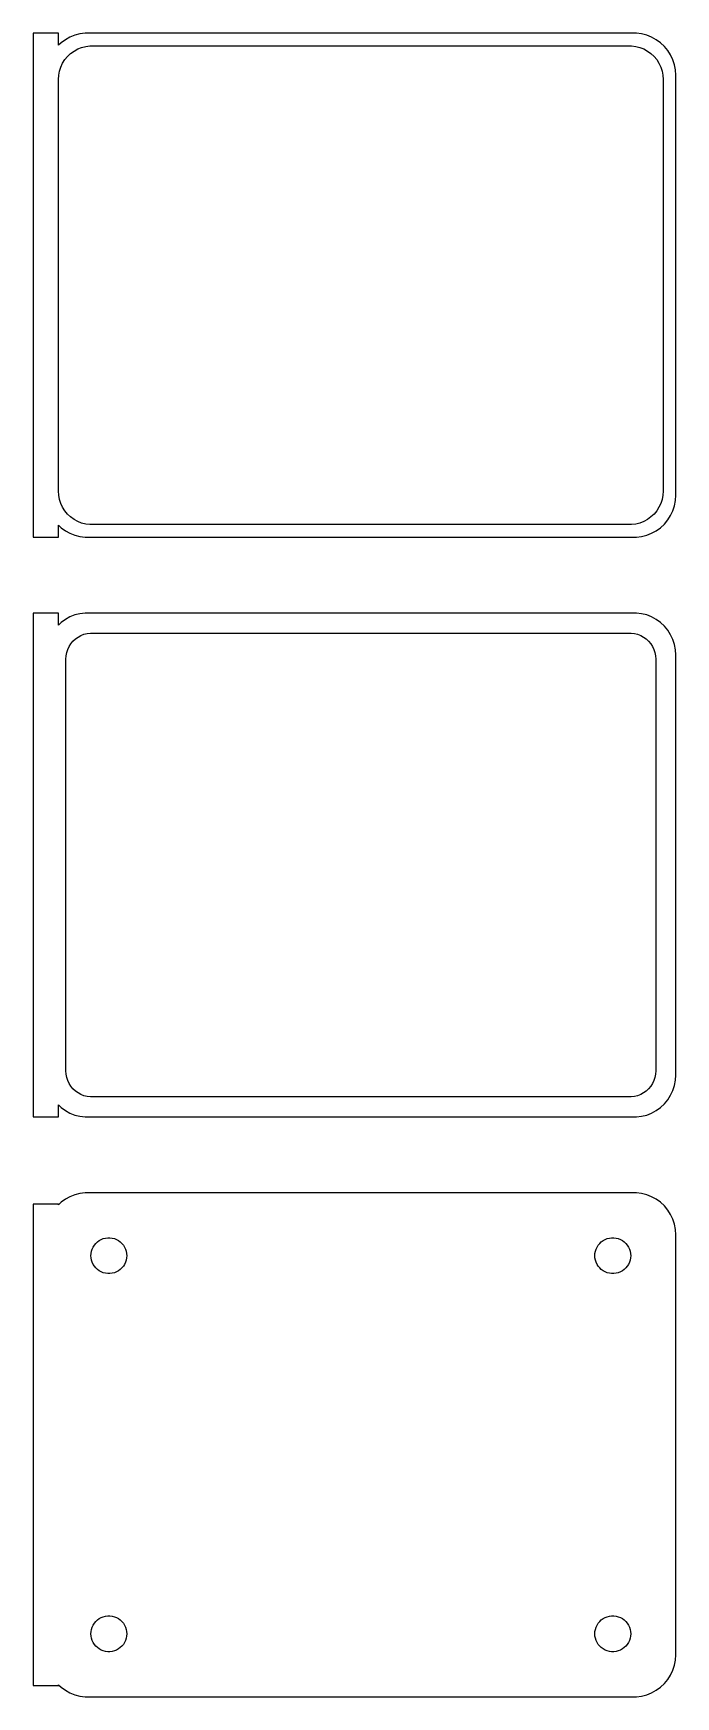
# Model space of a CAD drawing. Header units: metres. Extents: x -39 to 38, y 177 to 375.
import ezdxf

# ---------------------------------------------------------------- set-up
doc = ezdxf.new("R2010")
doc.units = ezdxf.units.M

msp = doc.modelspace()

# ---------------------------------------------------------------- linework, layer by layer
for p, q in [((-36, 374.99), (-39, 374.99)), ((-39, 374.99), (-39, 315.01)), ((-36, 373.559), (-36, 374.99)), ((-35.1791, 374.222), (-35.6871, 373.853)), ((-34.6289, 374.524), (-35.1791, 374.222)), ((-34.0451, 374.755), (-34.6289, 374.524)), ((-33.4369, 374.911), (-34.0451, 374.755)), ((-32.8139, 374.99), (-33.4369, 374.911)), ((32.8139, 374.99), (-32.8139, 374.99)), ((33.4369, 374.911), (32.8139, 374.99)), ((34.0451, 374.755), (33.4369, 374.911)), ((34.6289, 374.524), (34.0451, 374.755)), ((35.1791, 374.222), (34.6289, 374.524)), ((35.6871, 373.853), (35.1791, 374.222)), ((-35.6871, 373.853), (-36, 373.559)), ((-35.2361, 371.851), (-34.9159, 372.238)), ((-34.9159, 372.238), (-34.5497, 372.582)), ((-34.5497, 372.582), (-34.1433, 372.877)), ((-34.1433, 372.877), (-33.7031, 373.119)), ((-33.7031, 373.119), (-33.2361, 373.304)), ((-33.2361, 373.304), (-32.7495, 373.429)), ((-32.7495, 373.429), (-32.2512, 373.492)), ((-32.2512, 373.492), (32.2512, 373.492)), ((32.2512, 373.492), (32.7495, 373.429)), ((32.7495, 373.429), (33.2361, 373.304)), ((33.2361, 373.304), (33.7031, 373.119)), ((33.7031, 373.119), (34.1433, 372.877)), ((34.1433, 372.877), (34.5497, 372.582)), ((34.5497, 372.582), (34.9159, 372.238)), ((34.9159, 372.238), (35.2361, 371.851)), ((36.1448, 373.423), (35.6871, 373.853)), ((36.5451, 372.939), (36.1448, 373.423)), ((36.8815, 372.409), (36.5451, 372.939)), ((37.1489, 371.841), (36.8815, 372.409)), ((-35.9685, 370.001), (-35.8743, 370.495)), ((-35.8743, 370.495), (-35.7191, 370.972)), ((-35.7191, 370.972), (-35.5052, 371.427)), ((-35.5052, 371.427), (-35.2361, 371.851)), ((35.2361, 371.851), (35.5052, 371.427)), ((35.5052, 371.427), (35.7191, 370.972)), ((35.7191, 370.972), (35.8743, 370.495)), ((35.8743, 370.495), (35.9685, 370.001)), ((37.3429, 371.243), (37.1489, 371.841)), ((37.4606, 370.627), (37.3429, 371.243)), ((37.5, 370), (37.4606, 370.627)), ((-36, 369.5), (-35.9685, 370.001)), ((-36, 320.5), (-36, 369.5)), ((35.9685, 370.001), (36, 369.5)), ((36, 369.5), (36, 320.5)), ((37.5, 320), (37.5, 370)), ((-35.9685, 319.999), (-36, 320.5)), ((-35.8743, 319.505), (-35.9685, 319.999)), ((-35.7191, 319.028), (-35.8743, 319.505)), ((-35.5052, 318.573), (-35.7191, 319.028)), ((35.7191, 319.028), (35.5052, 318.573)), ((35.8743, 319.505), (35.7191, 319.028)), ((35.9685, 319.999), (35.8743, 319.505)), ((36, 320.5), (35.9685, 319.999)), ((37.1489, 318.159), (37.3429, 318.757)), ((37.3429, 318.757), (37.4606, 319.373)), ((37.4606, 319.373), (37.5, 320)), ((-35.2361, 318.149), (-35.5052, 318.573)), ((-34.9159, 317.762), (-35.2361, 318.149)), ((-34.5497, 317.418), (-34.9159, 317.762)), ((-34.1433, 317.123), (-34.5497, 317.418)), ((-33.7031, 316.881), (-34.1433, 317.123)), ((-33.2361, 316.696), (-33.7031, 316.881)), ((33.7031, 316.881), (33.2361, 316.696)), ((34.1433, 317.123), (33.7031, 316.881)), ((34.5497, 317.418), (34.1433, 317.123)), ((34.9159, 317.762), (34.5497, 317.418)), ((35.2361, 318.149), (34.9159, 317.762)), ((35.5052, 318.573), (35.2361, 318.149)), ((36.1448, 316.577), (36.5451, 317.061)), ((36.5451, 317.061), (36.8815, 317.591)), ((36.8815, 317.591), (37.1489, 318.159)), ((-39, 315.01), (-36, 315.01)), ((-36, 316.441), (-35.6871, 316.147)), ((-36, 315.01), (-36, 316.441)), ((-35.6871, 316.147), (-35.1791, 315.778)), ((-35.1791, 315.778), (-34.6289, 315.476)), ((-34.6289, 315.476), (-34.0451, 315.245)), ((-34.0451, 315.245), (-33.4369, 315.089)), ((-33.4369, 315.089), (-32.8139, 315.01)), ((-32.7495, 316.571), (-33.2361, 316.696)), ((-32.8139, 315.01), (32.8139, 315.01)), ((-32.2512, 316.508), (-32.7495, 316.571)), ((32.2512, 316.508), (-32.2512, 316.508)), ((32.7495, 316.571), (32.2512, 316.508)), ((33.2361, 316.696), (32.7495, 316.571)), ((32.8139, 315.01), (33.4369, 315.089)), ((33.4369, 315.089), (34.0451, 315.245)), ((34.0451, 315.245), (34.6289, 315.476)), ((34.6289, 315.476), (35.1791, 315.778)), ((35.1791, 315.778), (35.6871, 316.147)), ((35.6871, 316.147), (36.1448, 316.577)), ((-36, 305.979), (-39, 305.979)), ((-39, 305.979), (-39, 246.021)), ((-36, 304.559), (-36, 305.979)), ((-35.1791, 305.222), (-35.6871, 304.853)), ((-34.6289, 305.524), (-35.1791, 305.222)), ((-34.0451, 305.755), (-34.6289, 305.524)), ((-33.4369, 305.911), (-34.0451, 305.755)), ((-32.8139, 305.99), (-33.4369, 305.911)), ((32.8139, 305.99), (-32.8139, 305.99)), ((33.4369, 305.911), (32.8139, 305.99)), ((34.0451, 305.755), (33.4369, 305.911)), ((34.6289, 305.524), (34.0451, 305.755)), ((35.1791, 305.222), (34.6289, 305.524)), ((35.6871, 304.853), (35.1791, 305.222)), ((-35.6871, 304.853), (-36, 304.559)), ((-33.9842, 302.899), (-33.668, 303.128)), ((-33.668, 303.128), (-33.3254, 303.317)), ((-33.3254, 303.317), (-32.9619, 303.461)), ((-32.9619, 303.461), (-32.5833, 303.558)), ((-32.5833, 303.558), (-32.1954, 303.607)), ((-32.1954, 303.607), (32.1954, 303.607)), ((32.1954, 303.607), (32.5833, 303.558)), ((32.5833, 303.558), (32.9619, 303.461)), ((32.9619, 303.461), (33.3254, 303.317)), ((33.3254, 303.317), (33.668, 303.128)), ((33.668, 303.128), (33.9842, 302.899)), ((36.1448, 304.423), (35.6871, 304.853)), ((36.5451, 303.939), (36.1448, 304.423)), ((36.8815, 303.409), (36.5451, 303.939)), ((37.1489, 302.841), (36.8815, 303.409)), ((-35.0884, 300.89), (-35.0151, 301.274)), ((-35.0151, 301.274), (-34.8943, 301.646)), ((-34.8943, 301.646), (-34.7279, 302)), ((-34.7279, 302), (-34.5184, 302.33)), ((-34.5184, 302.33), (-34.2692, 302.631)), ((-34.2692, 302.631), (-33.9842, 302.899)), ((33.9842, 302.899), (34.2692, 302.631)), ((34.2692, 302.631), (34.5184, 302.33)), ((34.5184, 302.33), (34.7279, 302)), ((34.7279, 302), (34.8943, 301.646)), ((34.8943, 301.646), (35.0151, 301.274)), ((35.0151, 301.274), (35.0884, 300.89)), ((37.3429, 302.243), (37.1489, 302.841)), ((37.4606, 301.627), (37.3429, 302.243)), ((37.5, 301), (37.4606, 301.627)), ((37.5, 251), (37.5, 301)), ((-35.1129, 300.5), (-35.0884, 300.89)), ((-35.1129, 251.5), (-35.1129, 300.5)), ((35.0884, 300.89), (35.1129, 300.5)), ((35.1129, 300.5), (35.1129, 251.5)), ((-35.0884, 251.11), (-35.1129, 251.5)), ((35.1129, 251.5), (35.0884, 251.11)), ((-35.0151, 250.726), (-35.0884, 251.11)), ((-34.8943, 250.354), (-35.0151, 250.726)), ((-34.7279, 250), (-34.8943, 250.354)), ((-34.5184, 249.67), (-34.7279, 250)), ((-34.2692, 249.369), (-34.5184, 249.67)), ((34.5184, 249.67), (34.2692, 249.369)), ((34.7279, 250), (34.5184, 249.67)), ((34.8943, 250.354), (34.7279, 250)), ((35.0151, 250.726), (34.8943, 250.354)), ((35.0884, 251.11), (35.0151, 250.726)), ((37.1489, 249.159), (37.3429, 249.757)), ((37.3429, 249.757), (37.4606, 250.373)), ((37.4606, 250.373), (37.5, 251)), ((-33.9842, 249.101), (-34.2692, 249.369)), ((-33.668, 248.872), (-33.9842, 249.101)), ((-33.3254, 248.683), (-33.668, 248.872)), ((-32.9619, 248.539), (-33.3254, 248.683)), ((-32.5833, 248.442), (-32.9619, 248.539)), ((-32.1954, 248.393), (-32.5833, 248.442)), ((32.1954, 248.393), (-32.1954, 248.393)), ((32.5833, 248.442), (32.1954, 248.393)), ((32.9619, 248.539), (32.5833, 248.442)), ((33.3254, 248.683), (32.9619, 248.539)), ((33.668, 248.872), (33.3254, 248.683)), ((33.9842, 249.101), (33.668, 248.872)), ((34.2692, 249.369), (33.9842, 249.101)), ((35.6871, 247.147), (36.1448, 247.577)), ((36.1448, 247.577), (36.5451, 248.061)), ((36.5451, 248.061), (36.8815, 248.591)), ((36.8815, 248.591), (37.1489, 249.159)), ((-39, 246.021), (-36, 246.021)), ((-36, 246.021), (-36, 247.441)), ((-36, 247.441), (-35.6871, 247.147)), ((-35.6871, 247.147), (-35.1791, 246.778)), ((-35.1791, 246.778), (-34.6289, 246.476)), ((-34.6289, 246.476), (-34.0451, 246.245)), ((-34.0451, 246.245), (-33.4369, 246.089)), ((-33.4369, 246.089), (-32.8139, 246.01)), ((-32.8139, 246.01), (32.8139, 246.01)), ((32.8139, 246.01), (33.4369, 246.089)), ((33.4369, 246.089), (34.0451, 246.245)), ((34.0451, 246.245), (34.6289, 246.476)), ((34.6289, 246.476), (35.1791, 246.778)), ((35.1791, 246.778), (35.6871, 247.147)), ((-36, 235.653), (-39, 235.653)), ((-39, 235.653), (-39, 178.347)), ((-35.6871, 235.853), (-36, 235.559)), ((-36, 235.559), (-36, 235.653)), ((-35.1791, 236.222), (-35.6871, 235.853)), ((-34.6289, 236.524), (-35.1791, 236.222)), ((-34.0451, 236.755), (-34.6289, 236.524)), ((-33.4369, 236.911), (-34.0451, 236.755)), ((-32.8139, 236.99), (-33.4369, 236.911)), ((32.8139, 236.99), (-32.8139, 236.99)), ((33.4369, 236.911), (32.8139, 236.99)), ((34.0451, 236.755), (33.4369, 236.911)), ((34.6289, 236.524), (34.0451, 236.755)), ((35.1791, 236.222), (34.6289, 236.524)), ((35.6871, 235.853), (35.1791, 236.222)), ((36.1448, 235.423), (35.6871, 235.853)), ((36.5451, 234.939), (36.1448, 235.423)), ((36.8815, 234.409), (36.5451, 234.939)), ((37.1489, 233.841), (36.8815, 234.409)), ((37.3429, 233.243), (37.1489, 233.841)), ((37.4606, 232.627), (37.3429, 233.243)), ((37.5, 232), (37.4606, 232.627)), ((37.5, 182), (37.5, 232)), ((-32.1353, 229.5), (-32.1185, 229.768)), ((-32.1185, 229.768), (-32.0682, 230.031)), ((-32.0682, 230.031), (-31.9853, 230.286)), ((-31.9853, 230.286), (-31.8712, 230.529)), ((-31.8712, 230.529), (-31.7275, 230.755)), ((-31.7275, 230.755), (-31.5565, 230.962)), ((-31.5565, 230.962), (-31.3611, 231.145)), ((-31.3611, 231.145), (-31.1441, 231.303)), ((-31.1441, 231.303), (-30.9091, 231.432)), ((-30.9091, 231.432), (-30.6598, 231.531)), ((-30.6598, 231.531), (-30.4001, 231.597)), ((-30.4001, 231.597), (-30.1341, 231.631)), ((-30.1341, 231.631), (-29.8659, 231.631)), ((-29.8659, 231.631), (-29.5999, 231.597)), ((-29.5999, 231.597), (-29.3401, 231.531)), ((-29.3401, 231.531), (-29.0908, 231.432)), ((-29.0908, 231.432), (-28.8559, 231.303)), ((-28.8559, 231.303), (-28.6389, 231.145)), ((-28.6389, 231.145), (-28.4434, 230.962)), ((-28.4434, 230.962), (-28.2725, 230.755)), ((-28.2725, 230.755), (-28.1288, 230.529)), ((-28.1288, 230.529), (-28.0146, 230.286)), ((-28.0146, 230.286), (-27.9318, 230.031)), ((-27.9318, 230.031), (-27.8815, 229.768)), ((-27.8815, 229.768), (-27.8647, 229.5)), ((27.8647, 229.5), (27.8815, 229.768)), ((27.8815, 229.768), (27.9318, 230.031)), ((27.9318, 230.031), (28.0146, 230.286)), ((28.0146, 230.286), (28.1288, 230.529)), ((28.1288, 230.529), (28.2725, 230.755)), ((28.2725, 230.755), (28.4434, 230.962)), ((28.4434, 230.962), (28.6389, 231.145)), ((28.6389, 231.145), (28.8559, 231.303)), ((28.8559, 231.303), (29.0908, 231.432)), ((29.0908, 231.432), (29.3401, 231.531)), ((29.3401, 231.531), (29.5999, 231.597)), ((29.5999, 231.597), (29.8659, 231.631)), ((29.8659, 231.631), (30.1341, 231.631)), ((30.1341, 231.631), (30.4001, 231.597)), ((30.4001, 231.597), (30.6598, 231.531)), ((30.6598, 231.531), (30.9091, 231.432)), ((30.9091, 231.432), (31.1441, 231.303)), ((31.1441, 231.303), (31.3611, 231.145)), ((31.3611, 231.145), (31.5565, 230.962)), ((31.5565, 230.962), (31.7275, 230.755)), ((31.7275, 230.755), (31.8712, 230.529)), ((31.8712, 230.529), (31.9853, 230.286)), ((31.9853, 230.286), (32.0682, 230.031)), ((32.0682, 230.031), (32.1185, 229.768)), ((32.1185, 229.768), (32.1353, 229.5)), ((-32.1185, 229.232), (-32.1353, 229.5)), ((-32.0682, 228.969), (-32.1185, 229.232)), ((-31.9853, 228.714), (-32.0682, 228.969)), ((-31.8712, 228.471), (-31.9853, 228.714)), ((-31.7275, 228.245), (-31.8712, 228.471)), ((-31.5565, 228.038), (-31.7275, 228.245)), ((-31.3611, 227.855), (-31.5565, 228.038)), ((-31.1441, 227.697), (-31.3611, 227.855)), ((-30.9091, 227.568), (-31.1441, 227.697)), ((-28.8559, 227.697), (-29.0908, 227.568)), ((-28.6389, 227.855), (-28.8559, 227.697)), ((-28.4434, 228.038), (-28.6389, 227.855)), ((-28.2725, 228.245), (-28.4434, 228.038)), ((-28.1288, 228.471), (-28.2725, 228.245)), ((-28.0146, 228.714), (-28.1288, 228.471)), ((-27.9318, 228.969), (-28.0146, 228.714)), ((-27.8815, 229.232), (-27.9318, 228.969)), ((-27.8647, 229.5), (-27.8815, 229.232)), ((27.8815, 229.232), (27.8647, 229.5)), ((27.9318, 228.969), (27.8815, 229.232)), ((28.0146, 228.714), (27.9318, 228.969)), ((28.1288, 228.471), (28.0146, 228.714)), ((28.2725, 228.245), (28.1288, 228.471)), ((28.4434, 228.038), (28.2725, 228.245)), ((28.6389, 227.855), (28.4434, 228.038)), ((28.8559, 227.697), (28.6389, 227.855)), ((29.0908, 227.568), (28.8559, 227.697)), ((31.1441, 227.697), (30.9091, 227.568)), ((31.3611, 227.855), (31.1441, 227.697)), ((31.5565, 228.038), (31.3611, 227.855)), ((31.7275, 228.245), (31.5565, 228.038)), ((31.8712, 228.471), (31.7275, 228.245)), ((31.9853, 228.714), (31.8712, 228.471)), ((32.0682, 228.969), (31.9853, 228.714)), ((32.1185, 229.232), (32.0682, 228.969)), ((32.1353, 229.5), (32.1185, 229.232)), ((-30.6598, 227.469), (-30.9091, 227.568)), ((-30.4001, 227.403), (-30.6598, 227.469)), ((-30.1341, 227.369), (-30.4001, 227.403)), ((-29.8659, 227.369), (-30.1341, 227.369)), ((-29.5999, 227.403), (-29.8659, 227.369)), ((-29.3401, 227.469), (-29.5999, 227.403)), ((-29.0908, 227.568), (-29.3401, 227.469)), ((29.3401, 227.469), (29.0908, 227.568)), ((29.5999, 227.403), (29.3401, 227.469)), ((29.8659, 227.369), (29.5999, 227.403)), ((30.1341, 227.369), (29.8659, 227.369)), ((30.4001, 227.403), (30.1341, 227.369)), ((30.6598, 227.469), (30.4001, 227.403)), ((30.9091, 227.568), (30.6598, 227.469)), ((-31.5565, 185.962), (-31.3611, 186.145)), ((-31.3611, 186.145), (-31.1441, 186.303)), ((-31.1441, 186.303), (-30.9091, 186.432)), ((-30.9091, 186.432), (-30.6598, 186.531)), ((-30.6598, 186.531), (-30.4001, 186.597)), ((-30.4001, 186.597), (-30.1341, 186.631)), ((-30.1341, 186.631), (-29.8659, 186.631)), ((-29.8659, 186.631), (-29.5999, 186.597)), ((-29.5999, 186.597), (-29.3401, 186.531)), ((-29.3401, 186.531), (-29.0908, 186.432)), ((-29.0908, 186.432), (-28.8559, 186.303)), ((-28.8559, 186.303), (-28.6389, 186.145)), ((-28.6389, 186.145), (-28.4434, 185.962)), ((28.4434, 185.962), (28.6389, 186.145)), ((28.6389, 186.145), (28.8559, 186.303)), ((28.8559, 186.303), (29.0908, 186.432)), ((29.0908, 186.432), (29.3401, 186.531)), ((29.3401, 186.531), (29.5999, 186.597)), ((29.5999, 186.597), (29.8659, 186.631)), ((29.8659, 186.631), (30.1341, 186.631)), ((30.1341, 186.631), (30.4001, 186.597)), ((30.4001, 186.597), (30.6598, 186.531)), ((30.6598, 186.531), (30.9091, 186.432)), ((30.9091, 186.432), (31.1441, 186.303)), ((31.1441, 186.303), (31.3611, 186.145)), ((31.3611, 186.145), (31.5565, 185.962)), ((-32.1353, 184.5), (-32.1185, 184.768)), ((-32.1185, 184.232), (-32.1353, 184.5)), ((-32.1185, 184.768), (-32.0682, 185.031)), ((-32.0682, 183.969), (-32.1185, 184.232)), ((-32.0682, 185.031), (-31.9853, 185.286)), ((-31.9853, 185.286), (-31.8712, 185.529)), ((-31.8712, 185.529), (-31.7275, 185.755)), ((-31.7275, 185.755), (-31.5565, 185.962)), ((-28.4434, 185.962), (-28.2725, 185.755)), ((-28.2725, 185.755), (-28.1288, 185.529)), ((-28.1288, 185.529), (-28.0146, 185.286)), ((-28.0146, 185.286), (-27.9318, 185.031)), ((-27.9318, 185.031), (-27.8815, 184.768)), ((-27.8815, 184.232), (-27.9318, 183.969)), ((-27.8815, 184.768), (-27.8647, 184.5)), ((-27.8647, 184.5), (-27.8815, 184.232)), ((27.8647, 184.5), (27.8815, 184.768)), ((27.8815, 184.232), (27.8647, 184.5)), ((27.8815, 184.768), (27.9318, 185.031)), ((27.9318, 183.969), (27.8815, 184.232)), ((27.9318, 185.031), (28.0146, 185.286)), ((28.0146, 185.286), (28.1288, 185.529)), ((28.1288, 185.529), (28.2725, 185.755)), ((28.2725, 185.755), (28.4434, 185.962)), ((31.5565, 185.962), (31.7275, 185.755)), ((31.7275, 185.755), (31.8712, 185.529)), ((31.8712, 185.529), (31.9853, 185.286)), ((31.9853, 185.286), (32.0682, 185.031)), ((32.0682, 185.031), (32.1185, 184.768)), ((32.1185, 184.232), (32.0682, 183.969)), ((32.1185, 184.768), (32.1353, 184.5)), ((32.1353, 184.5), (32.1185, 184.232)), ((-31.9853, 183.714), (-32.0682, 183.969)), ((-31.8712, 183.471), (-31.9853, 183.714)), ((-31.7275, 183.245), (-31.8712, 183.471)), ((-31.5565, 183.038), (-31.7275, 183.245)), ((-31.3611, 182.855), (-31.5565, 183.038)), ((-31.1441, 182.697), (-31.3611, 182.855)), ((-30.9091, 182.568), (-31.1441, 182.697)), ((-30.6598, 182.469), (-30.9091, 182.568)), ((-30.4001, 182.403), (-30.6598, 182.469)), ((-30.1341, 182.369), (-30.4001, 182.403)), ((-29.8659, 182.369), (-30.1341, 182.369)), ((-29.5999, 182.403), (-29.8659, 182.369)), ((-29.3401, 182.469), (-29.5999, 182.403)), ((-29.0908, 182.568), (-29.3401, 182.469)), ((-28.8559, 182.697), (-29.0908, 182.568)), ((-28.6389, 182.855), (-28.8559, 182.697)), ((-28.4434, 183.038), (-28.6389, 182.855)), ((-28.2725, 183.245), (-28.4434, 183.038)), ((-28.1288, 183.471), (-28.2725, 183.245)), ((-28.0146, 183.714), (-28.1288, 183.471)), ((-27.9318, 183.969), (-28.0146, 183.714)), ((28.0146, 183.714), (27.9318, 183.969)), ((28.1288, 183.471), (28.0146, 183.714)), ((28.2725, 183.245), (28.1288, 183.471)), ((28.4434, 183.038), (28.2725, 183.245)), ((28.6389, 182.855), (28.4434, 183.038)), ((28.8559, 182.697), (28.6389, 182.855)), ((29.0908, 182.568), (28.8559, 182.697)), ((29.3401, 182.469), (29.0908, 182.568)), ((29.5999, 182.403), (29.3401, 182.469)), ((29.8659, 182.369), (29.5999, 182.403)), ((30.1341, 182.369), (29.8659, 182.369)), ((30.4001, 182.403), (30.1341, 182.369)), ((30.6598, 182.469), (30.4001, 182.403)), ((30.9091, 182.568), (30.6598, 182.469)), ((31.1441, 182.697), (30.9091, 182.568)), ((31.3611, 182.855), (31.1441, 182.697)), ((31.5565, 183.038), (31.3611, 182.855)), ((31.7275, 183.245), (31.5565, 183.038)), ((31.8712, 183.471), (31.7275, 183.245)), ((31.9853, 183.714), (31.8712, 183.471)), ((32.0682, 183.969), (31.9853, 183.714)), ((37.1489, 180.159), (37.3429, 180.757)), ((37.3429, 180.757), (37.4606, 181.373)), ((37.4606, 181.373), (37.5, 182)), ((-39, 178.347), (-36, 178.347)), ((-36, 178.347), (-36, 178.441)), ((-36, 178.441), (-35.6871, 178.147)), ((35.6871, 178.147), (36.1448, 178.577)), ((36.1448, 178.577), (36.5451, 179.061)), ((36.5451, 179.061), (36.8815, 179.591)), ((36.8815, 179.591), (37.1489, 180.159)), ((-35.6871, 178.147), (-35.1791, 177.778)), ((-35.1791, 177.778), (-34.6289, 177.476)), ((-34.6289, 177.476), (-34.0451, 177.245)), ((-34.0451, 177.245), (-33.4369, 177.089)), ((-33.4369, 177.089), (-32.8139, 177.01)), ((-32.8139, 177.01), (32.8139, 177.01)), ((32.8139, 177.01), (33.4369, 177.089)), ((33.4369, 177.089), (34.0451, 177.245)), ((34.0451, 177.245), (34.6289, 177.476)), ((34.6289, 177.476), (35.1791, 177.778)), ((35.1791, 177.778), (35.6871, 178.147))]:
    msp.add_line(p, q)

doc.saveas('drawing.dxf')
